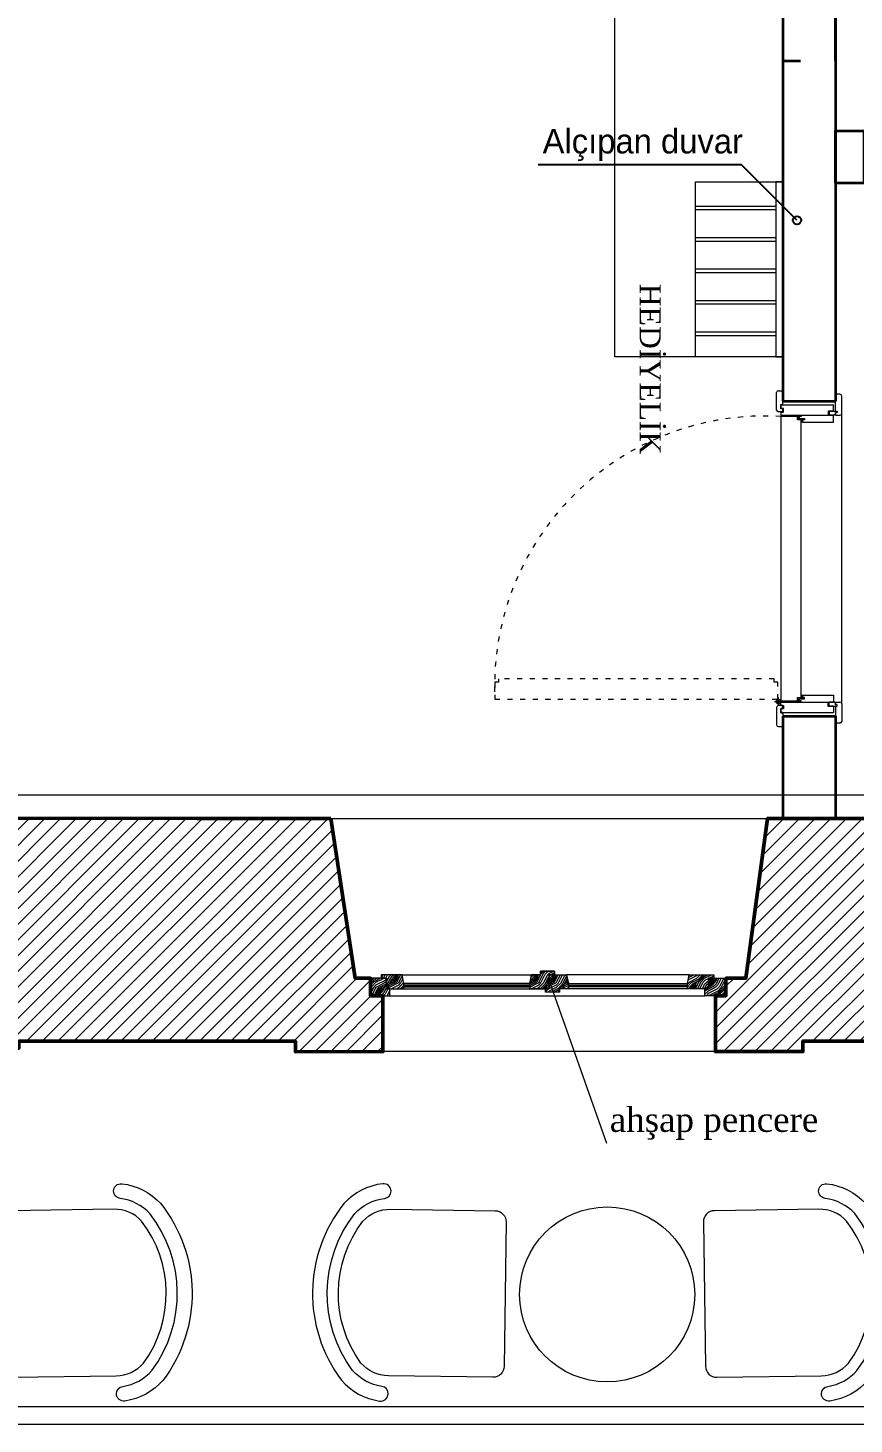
# Model space of a CAD drawing. Header units: millimetres. Extents: x 4980 to 19099, y 3891 to 5773.
# Drawn here: x 12336 to 12572, y 3997.6 to 4396.7 of the extents above; entities that cross this region are included whole.
import ezdxf

# ---------------------------------------------------------------- set-up
doc = ezdxf.new("R2010")
doc.units = ezdxf.units.MM
doc.linetypes.add('ACAD_ISO03W100', pattern=[30, 12, -18])
for name, color, linetype, lineweight in [('a 0', 252, 'Continuous', 0), ('a 1', 200, 'Continuous', 9), ('a 2', 132, 'Continuous', 20), ('a ahşap tarama', 46, 'Continuous', 0), ('a alçıpan duvar', 162, 'Continuous', 35), ('a duvar', 84, 'Continuous', 50), ('a kapı 1', 50, 'Continuous', 5), ('a kapı 2', 51, 'Continuous', 9), ('a kapı eşik', 40, 'Continuous', 20), ('a pencere 0', 252, 'Continuous', 0), ('a pencere cam', 121, 'Continuous', 0), ('a pencere doğrama', 41, 'Continuous', 20), ('kiremit', 234, 'Continuous', 20), ('no3_ahşap gorunus on kalın', 34, 'Continuous', 20), ('no3_duvar tarama', 253, 'Continuous', 9), ('no3_kutu profil gorunus', 8, 'Continuous', 18), ('PLAN YAZI', 4, 'Continuous', 9)]:
    doc.layers.add(name, color=color, linetype=linetype, lineweight=lineweight)
doc.layers.add('a yazı', color=30, linetype='Continuous')
for name, color, linetype, lineweight, true_color in [('no3_mermer gorunus on_Stift_Nr__32', 7, 'Continuous', 20, 0xffc58a), ('no3_tefris ön ince_Stift_Nr__194', 7, 'Continuous', 20, 0x3e007e), ('no3_yazi tefris_Stift_Nr__152', 7, 'Continuous', 20, 0x0051a4), ('t_tefris ince_Stift_Nr__34', 7, 'Continuous', 20, 0x7e3e00)]:
    doc.layers.add(name, color=color, linetype=linetype, lineweight=lineweight, true_color=true_color)
doc.styles.add('ERSTELLTER_STIL_4', font='georgia.ttf')
doc.styles.get("Standard").update_dxf_attribs({"font": 'stylu.ttf', "height": 10})
pattern_1 = [(45, (-467.3525, 13840.0737), (-2.245064, 2.245064), [])]
pattern_2 = [(0, (-4250.249, 9828.685), (5, 5), [0.25, -4.75]), (90, (-4248.249, 9830.435), (-5, 5), [0.5, -4.5]), (45, (-4249.249, 9829.935), (6e-16, 5), [0.3535, -1.0605, 0.3535, -0.707, 2.475, -2.1215678]), (45, (-4250.499, 9828.435), (6e-16, 5), [0.35355, -0.7071, 0.35355, -5.6568678]), (45, (-4248.749, 9828.935), (6e-16, 5), [0.35355, -6.7175178]), (45, (-4248.249, 9828.685), (6e-16, 5), [0.35355, -6.7175178]), (45, (-4248.999, 9829.185), (6e-16, 5), [0.35355, -6.7175178]), (45, (-4249.249, 9829.435), (6e-16, 5), [0.7071, -6.3639678]), (45, (-4247.999, 9833.185), (6e-16, 5), [0.7071, -6.3639678]), (45, (-4249.749, 9829.685), (6e-16, 5), [1.4142, -5.6568678]), (45, (-4249.999, 9829.935), (6e-16, 5), [1.4142, -5.6568678]), (45, (-4246.749, 9831.435), (6e-16, 5), [1.4142, -5.6568678]), (45, (-4250.249, 9830.435), (6e-16, 5), [1.06066, -6.0104078]), (45, (-4251.249, 9831.185), (6e-16, 5), [1.06066, -6.0104078]), (45, (-4250.749, 9830.685), (6e-16, 5), [1.06066, -6.0104078]), (45, (-4247.499, 9832.185), (6e-16, 5), [1.767767, -5.3033008]), (45, (-4247.999, 9832.435), (6e-16, 5), [1.767767, -5.3033008]), (45, (-4247.499, 9831.185), (6e-16, 5), [2.4748737, -4.596194]), (26.565051, (-4249.7488, 9829.185), (5, 2e-09), [0.559017, -10.6213229]), (26.565051, (-4248.7488, 9830.685), (5, 2e-09), [0.559017, -10.6213229]), (26.565051, (-4248.9988, 9830.185), (5, 2e-09), [0.559017, -10.6213229]), (26.565051, (-4249.9988, 9828.685), (5, 2e-09), [1.118034, -10.0623059]), (26.565051, (-4248.9988, 9830.935), (5, 2e-09), [1.677051, -9.5032889]), (26.565051, (-4249.4988, 9831.185), (5, 2e-09), [2.236068, -8.9442719]), (26.565051, (-4249.9988, 9831.435), (5, 2e-09), [2.236068, -8.9442719]), (26.565051, (-4250.7488, 9832.935), (5, 2e-09), [2.236068, -8.9442719]), (26.565051, (-4250.7488, 9832.435), (5, 2e-09), [2.795085, -8.3852549]), (26.565051, (-4250.4988, 9831.935), (5, 2e-09), [2.795085, -8.3852549]), (63.434949, (-4248.7488, 9829.935), (3e-10, 5), [0.559017, -10.6213229]), (63.434949, (-4249.4988, 9829.435), (3e-10, 5), [0.559017, -10.6213229]), (63.434949, (-4250.2488, 9828.685), (3e-10, 5), [1.118034, -10.0623059]), (63.434949, (-4248.7488, 9829.435), (3e-10, 5), [1.118034, -10.0623059]), (63.434949, (-4250.7488, 9828.435), (3e-10, 5), [1.677051, -9.5032889]), (63.434949, (-4251.2488, 9828.435), (3e-10, 5), [2.236068, -8.9442719]), (63.434949, (-4246.7488, 9828.685), (3e-10, 5), [2.236068, -8.9442719]), (63.434949, (-4248.4988, 9829.185), (3e-10, 5), [2.236068, -8.9442719]), (63.434949, (-4247.4988, 9828.685), (3e-10, 5), [2.795085, -8.3852549]), (63.434949, (-4247.9988, 9828.935), (3e-10, 5), [2.795085, -8.3852549])]

# ---------------------------------------------------------------- blocks, each defined once
blk = doc.blocks.new('dggfgfg')
at = {"layer": 'a yazı'}
h = blk.add_hatch(dxfattribs=at)
h.set_pattern_fill('ANGLE', color=256, scale=3)
h.set_pattern_definition([(0, (0, 0), (0, 20.955), [15.24, -5.715]), (90, (0, 0), (-20.955, 1e-15), [15.24, -5.715])])
h.paths.add_polyline_path([(-70267.39, -26553.81, 1), (-70269.77, -26553.81, 1)])
blk.add_lwpolyline([(-70268.58, -26553.81), (-70284.45, -26537.95), (-70342.5, -26537.95)], dxfattribs=at)
blk.add_circle((-70268.58, -26553.81), 1.19, dxfattribs=at)
blk = doc.blocks.new('asdsdzfsd')
at = {"layer": 'a ahşap tarama', "lineweight": 5}
h = blk.add_hatch(dxfattribs=at)
h.set_pattern_fill('WOODFACE', color=256, scale=5, style=0, pattern_type=2)
h.set_pattern_definition(pattern_2)
h.paths.add_polyline_path([(7839.88, 2011.5), (7839.88, 2012.99), (7839.38, 2015.49), (7833.38, 2015.49), (7833.38, 2014.49), (7834.88, 2014.5), (7834.88, 2011.5), (7835.88, 2011.5)])
h = blk.add_hatch(dxfattribs=at)
h.set_pattern_fill('WOODFACE', color=256, scale=5, style=0, pattern_type=2)
h.set_pattern_definition(pattern_2)
h.paths.add_polyline_path([(7875.88, 2011.49), (7875.88, 2012.99), (7876.38, 2015.49), (7878.88, 2015.49), (7878.88, 2016.49), (7882.88, 2016.49), (7882.88, 2015.49), (7881.38, 2015.49), (7881.38, 2011.91), (7881.38, 2011.49), (7876.09, 2011.49)])
h = blk.add_hatch(dxfattribs=at)
h.set_pattern_fill('WOODFACE', color=256, scale=5, style=0, pattern_type=2)
h.set_pattern_definition(pattern_2)
h.paths.add_polyline_path([(7886.38, 2015.49), (7886.88, 2012.99), (7886.88, 2011.49), (7884.38, 2011.49), (7884.38, 2010.49), (7880.38, 2010.49), (7880.38, 2011.49), (7881.38, 2011.49), (7881.38, 2015.08), (7881.38, 2015.49)])
h = blk.add_hatch(dxfattribs=at)
h.set_pattern_fill('WOODFACE', color=256, scale=5, style=0, pattern_type=2)
h.set_pattern_definition([(0, (-4250.249, 8511.3), (5, 5), [0.25, -4.75]), (90, (-4248.249, 8513.05), (-5, 5), [0.5, -4.5]), (45, (-4249.249, 8512.55), (6e-16, 5), [0.3535, -1.0605, 0.3535, -0.707, 2.475, -2.1215678]), (45, (-4250.499, 8511.05), (6e-16, 5), [0.35355, -0.7071, 0.35355, -5.6568678]), (45, (-4248.749, 8511.55), (6e-16, 5), [0.35355, -6.7175178]), (45, (-4248.249, 8511.3), (6e-16, 5), [0.35355, -6.7175178]), (45, (-4248.999, 8511.8), (6e-16, 5), [0.35355, -6.7175178]), (45, (-4249.249, 8512.05), (6e-16, 5), [0.7071, -6.3639678]), (45, (-4247.999, 8515.8), (6e-16, 5), [0.7071, -6.3639678]), (45, (-4249.749, 8512.3), (6e-16, 5), [1.4142, -5.6568678]), (45, (-4249.999, 8512.55), (6e-16, 5), [1.4142, -5.6568678]), (45, (-4246.749, 8514.05), (6e-16, 5), [1.4142, -5.6568678]), (45, (-4250.249, 8513.05), (6e-16, 5), [1.06066, -6.0104078]), (45, (-4251.249, 8513.8), (6e-16, 5), [1.06066, -6.0104078]), (45, (-4250.749, 8513.3), (6e-16, 5), [1.06066, -6.0104078]), (45, (-4247.499, 8514.8), (6e-16, 5), [1.767767, -5.3033008]), (45, (-4247.999, 8515.05), (6e-16, 5), [1.767767, -5.3033008]), (45, (-4247.499, 8513.8), (6e-16, 5), [2.4748737, -4.596194]), (26.565051, (-4249.7488, 8511.8), (5, 2e-09), [0.559017, -10.6213229]), (26.565051, (-4248.7488, 8513.3), (5, 2e-09), [0.559017, -10.6213229]), (26.565051, (-4248.9988, 8512.8), (5, 2e-09), [0.559017, -10.6213229]), (26.565051, (-4249.9988, 8511.3), (5, 2e-09), [1.118034, -10.0623059]), (26.565051, (-4248.9988, 8513.55), (5, 2e-09), [1.677051, -9.5032889]), (26.565051, (-4249.4988, 8513.8), (5, 2e-09), [2.236068, -8.944272]), (26.565051, (-4249.9988, 8514.05), (5, 2e-09), [2.236068, -8.944272]), (26.565051, (-4250.7488, 8515.55), (5, 2e-09), [2.236068, -8.944272]), (26.565051, (-4250.7488, 8515.05), (5, 2e-09), [2.795085, -8.3852549]), (26.565051, (-4250.4988, 8514.55), (5, 2e-09), [2.795085, -8.3852549]), (63.434949, (-4248.7488, 8512.55), (3e-10, 5), [0.559017, -10.6213229]), (63.434949, (-4249.4988, 8512.05), (3e-10, 5), [0.559017, -10.6213229]), (63.434949, (-4250.2488, 8511.3), (3e-10, 5), [1.118034, -10.0623059]), (63.434949, (-4248.7488, 8512.05), (3e-10, 5), [1.118034, -10.0623059]), (63.434949, (-4250.7488, 8511.05), (3e-10, 5), [1.677051, -9.5032889]), (63.434949, (-4251.2488, 8511.05), (3e-10, 5), [2.236068, -8.944272]), (63.434949, (-4246.7488, 8511.3), (3e-10, 5), [2.236068, -8.944272]), (63.434949, (-4248.4988, 8511.8), (3e-10, 5), [2.236068, -8.944272]), (63.434949, (-4247.4988, 8511.3), (3e-10, 5), [2.795085, -8.3852549]), (63.434949, (-4247.9988, 8511.55), (3e-10, 5), [2.795085, -8.3852549])])
edge = h.paths.add_edge_path()
edge.add_line((7920.88, 2011.49), (7925.88, 2011.5))
edge.add_line((7925.88, 2011.5), (7926.88, 2011.5))
edge.add_line((7926.88, 2011.5), (7926.88, 2014.5))
edge.add_line((7926.88, 2014.5), (7928.38, 2014.5))
edge.add_line((7928.38, 2014.5), (7928.38, 2015.49))
edge.add_line((7928.38, 2015.49), (7921.38, 2015.49))
edge.add_line((7921.38, 2015.49), (7920.88, 2012.99))
edge.add_line((7920.88, 2012.99), (7920.88, 2011.5))
h = blk.add_hatch(dxfattribs=at)
h.set_pattern_fill('WOODFACE', color=256, scale=5, angle=180.0001, style=0, pattern_type=2)
h.set_pattern_definition([(180.00012, (16962.5554, -6872.4737), (-4.9999897, -5.0000103), [0.25, -4.75]), (270.00012, (16960.5554, -6874.2237), (5.0000103, -4.9999897), [0.5, -4.5]), (225.000118, (16961.5554, -6873.7237), (1.03e-05, -5), [0.3535, -1.0605, 0.3535, -0.707, 2.475, -2.1215678]), (225.000118, (16962.8054, -6872.2237), (1.03e-05, -5), [0.35355, -0.7071, 0.35355, -5.6568678]), (225.000118, (16961.0554, -6872.7237), (1.03e-05, -5), [0.35355, -6.7175178]), (225.000118, (16960.5554, -6872.4737), (1.03e-05, -5), [0.35355, -6.7175178]), (225.000118, (16961.3054, -6872.9737), (1.03e-05, -5), [0.35355, -6.7175178]), (225.000118, (16961.5554, -6873.2237), (1.03e-05, -5), [0.7071, -6.3639678]), (225.000118, (16960.3054, -6876.9737), (1.03e-05, -5), [0.7071, -6.3639678]), (225.000118, (16962.0554, -6873.4737), (1.03e-05, -5), [1.4142, -5.6568678]), (225.000118, (16962.3054, -6873.7237), (1.03e-05, -5), [1.4142, -5.6568678]), (225.000118, (16959.0554, -6875.2237), (1.03e-05, -5), [1.4142, -5.6568678]), (225.000118, (16962.5554, -6874.2237), (1.03e-05, -5), [1.06066, -6.0104078]), (225.000118, (16963.5554, -6874.9737), (1.03e-05, -5), [1.06066, -6.0104078]), (225.000118, (16963.0554, -6874.4737), (1.03e-05, -5), [1.06066, -6.0104078]), (225.000118, (16959.8054, -6875.9737), (1.03e-05, -5), [1.767767, -5.3033008]), (225.000118, (16960.3054, -6876.2237), (1.03e-05, -5), [1.767767, -5.3033008]), (225.000118, (16959.8054, -6874.9737), (1.03e-05, -5), [2.4748737, -4.596194]), (206.56517, (16962.0554, -6872.9737), (-5, -1.03e-05), [0.559017, -10.6213229]), (206.56517, (16961.0554, -6874.4737), (-5, -1.03e-05), [0.559017, -10.6213229]), (206.56517, (16961.3054, -6873.9737), (-5, -1.03e-05), [0.559017, -10.6213229]), (206.56517, (16962.3054, -6872.4737), (-5, -1.03e-05), [1.118034, -10.0623059]), (206.56517, (16961.3054, -6874.7237), (-5, -1.03e-05), [1.677051, -9.503289]), (206.56517, (16961.8054, -6874.9737), (-5, -1.03e-05), [2.236068, -8.944272]), (206.56517, (16962.3054, -6875.2237), (-5, -1.03e-05), [2.236068, -8.944272]), (206.56517, (16963.0554, -6876.7237), (-5, -1.03e-05), [2.236068, -8.944272]), (206.56517, (16963.0554, -6876.2237), (-5, -1.03e-05), [2.795085, -8.3852549]), (206.56517, (16962.8054, -6875.7237), (-5, -1.03e-05), [2.795085, -8.3852549]), (243.435067, (16961.0554, -6873.7237), (1.03e-05, -5), [0.559017, -10.6213229]), (243.435067, (16961.8054, -6873.2237), (1.03e-05, -5), [0.559017, -10.6213229]), (243.435067, (16962.5554, -6872.4737), (1.03e-05, -5), [1.118034, -10.0623059]), (243.435067, (16961.0554, -6873.2237), (1.03e-05, -5), [1.118034, -10.0623059]), (243.435067, (16963.0554, -6872.2237), (1.03e-05, -5), [1.677051, -9.503289]), (243.435067, (16963.5554, -6872.2237), (1.03e-05, -5), [2.236068, -8.944272]), (243.435067, (16959.0554, -6872.4737), (1.03e-05, -5), [2.236068, -8.944272]), (243.435067, (16960.8054, -6872.9737), (1.03e-05, -5), [2.236068, -8.944272]), (243.435067, (16959.8054, -6872.4737), (1.03e-05, -5), [2.795085, -8.3852549]), (243.435067, (16960.3054, -6872.7237), (1.03e-05, -5), [2.795085, -8.3852549])])
h.paths.add_polyline_path([(7832.88, 2009.5), (7835.88, 2009.5), (7835.88, 2011.5), (7834.88, 2011.5), (7834.88, 2014.5), (7830.39, 2014.49), (7830.39, 2009.5)])
h = blk.add_hatch(dxfattribs=at)
h.set_pattern_fill('WOODFACE', color=256, scale=5, angle=180.0001, style=0, pattern_type=2)
h.set_pattern_definition([(180.00012, (16962.5554, -8189.859), (-4.9999897, -5.0000103), [0.25, -4.75]), (270.00012, (16960.5554, -8191.609), (5.0000103, -4.9999897), [0.5, -4.5]), (225.000118, (16961.5554, -8191.109), (1.03e-05, -5), [0.3535, -1.0605, 0.3535, -0.707, 2.475, -2.1215678]), (225.000118, (16962.8054, -8189.6088), (1.03e-05, -5), [0.35355, -0.7071, 0.35355, -5.6568678]), (225.000118, (16961.0554, -8190.109), (1.03e-05, -5), [0.35355, -6.7175178]), (225.000118, (16960.5554, -8189.859), (1.03e-05, -5), [0.35355, -6.7175178]), (225.000118, (16961.3054, -8190.359), (1.03e-05, -5), [0.35355, -6.7175178]), (225.000118, (16961.5554, -8190.609), (1.03e-05, -5), [0.7071, -6.3639678]), (225.000118, (16960.3054, -8194.359), (1.03e-05, -5), [0.7071, -6.3639678]), (225.000118, (16962.0554, -8190.8588), (1.03e-05, -5), [1.4142, -5.6568678]), (225.000118, (16962.3054, -8191.1088), (1.03e-05, -5), [1.4142, -5.6568678]), (225.000118, (16959.0554, -8192.609), (1.03e-05, -5), [1.4142, -5.6568678]), (225.000118, (16962.5554, -8191.6088), (1.03e-05, -5), [1.06066, -6.0104078]), (225.000118, (16963.5554, -8192.3588), (1.03e-05, -5), [1.06066, -6.0104078]), (225.000118, (16963.0554, -8191.8588), (1.03e-05, -5), [1.06066, -6.0104078]), (225.000118, (16959.8054, -8193.359), (1.03e-05, -5), [1.767767, -5.3033008]), (225.000118, (16960.3054, -8193.609), (1.03e-05, -5), [1.767767, -5.3033008]), (225.000118, (16959.8054, -8192.359), (1.03e-05, -5), [2.4748737, -4.596194]), (206.56517, (16962.0554, -8190.3588), (-5, -1.032e-05), [0.559017, -10.6213229]), (206.56517, (16961.0554, -8191.8588), (-5, -1.032e-05), [0.559017, -10.6213229]), (206.56517, (16961.3054, -8191.3588), (-5, -1.032e-05), [0.559017, -10.6213229]), (206.56517, (16962.3054, -8189.8588), (-5, -1.032e-05), [1.118034, -10.0623059]), (206.56517, (16961.3054, -8192.1088), (-5, -1.032e-05), [1.677051, -9.5032889]), (206.56517, (16961.8054, -8192.3588), (-5, -1.032e-05), [2.236068, -8.944272]), (206.56517, (16962.3054, -8192.6088), (-5, -1.032e-05), [2.236068, -8.944272]), (206.56517, (16963.0554, -8194.1088), (-5, -1.032e-05), [2.236068, -8.944272]), (206.56517, (16963.0554, -8193.6088), (-5, -1.032e-05), [2.795085, -8.3852549]), (206.56517, (16962.8054, -8193.1088), (-5, -1.032e-05), [2.795085, -8.3852549]), (243.435067, (16961.0554, -8191.1088), (1.03e-05, -5), [0.559017, -10.6213229]), (243.435067, (16961.8054, -8190.6088), (1.03e-05, -5), [0.559017, -10.6213229]), (243.435067, (16962.5554, -8189.8588), (1.03e-05, -5), [1.118034, -10.0623059]), (243.435067, (16961.0554, -8190.6088), (1.03e-05, -5), [1.118034, -10.0623059]), (243.435067, (16963.0554, -8189.6088), (1.03e-05, -5), [1.677051, -9.5032889]), (243.435067, (16963.5554, -8189.6088), (1.03e-05, -5), [2.236068, -8.944272]), (243.435067, (16959.0554, -8189.8588), (1.03e-05, -5), [2.236068, -8.944272]), (243.435067, (16960.8054, -8190.3588), (1.03e-05, -5), [2.236068, -8.944272]), (243.435067, (16959.8054, -8189.8588), (1.03e-05, -5), [2.795085, -8.3852549]), (243.435067, (16960.3054, -8190.1088), (1.03e-05, -5), [2.795085, -8.3852549])])
h.paths.add_polyline_path([(7927.88, 2009.49), (7931.89, 2009.49), (7931.89, 2014.49), (7928.38, 2014.5), (7926.88, 2014.5), (7926.88, 2011.5), (7925.88, 2011.5), (7925.88, 2009.5)])
at = {"layer": 'a kapı 1'}
h = blk.add_hatch(color=256, dxfattribs=at)
h.paths.add_polyline_path([(7952.95, 2175.39), (7952.94, 2175.29), (7952.77, 2175.29), (7952.77, 2175.16), (7952.94, 2175.17), (7952.95, 2175.06), (7953.02, 2175.17), (7953.16, 2175.17), (7953.17, 2175.06), (7953.27, 2175.23), (7953.17, 2175.39), (7953.16, 2175.28), (7953.02, 2175.29)])
h.paths.add_polyline_path([(7952.77, 2175.4, 0.2663), (7952.37, 2175.1), (7952.37, 2174.7, 0.268071), (7952.77, 2174.4)])
h.paths.add_polyline_path([(7952.67, 2175.27), (7952.67, 2174.53, -0.088912), (7952.55, 2174.61, -0.285346), (7952.55, 2175.19, -0.088079)], flags=16)
for points in [[(7952.77, 2174.4), (7952.77, 2175.4, 0.2663), (7952.37, 2175.1), (7952.37, 2174.7, 0.268071)], [(7953.02, 2175.29), (7952.95, 2175.39), (7952.94, 2175.29), (7952.77, 2175.29), (7952.77, 2175.16), (7952.94, 2175.17), (7952.95, 2175.06), (7953.02, 2175.17), (7953.16, 2175.17), (7953.17, 2175.06), (7953.27, 2175.23), (7953.17, 2175.39), (7953.16, 2175.28)], [(7953.76, 2173.4), (7953.76, 2174.4, 0.2663), (7953.36, 2174.1), (7953.36, 2173.7, 0.268071)], [(7954.02, 2174.29), (7953.95, 2174.39), (7953.94, 2174.29), (7953.76, 2174.29), (7953.76, 2174.16), (7953.94, 2174.17), (7953.95, 2174.06), (7954.02, 2174.17), (7954.15, 2174.17), (7954.17, 2174.06), (7954.26, 2174.23), (7954.17, 2174.39), (7954.15, 2174.28)], [(7953.76, 2095.4), (7953.76, 2094.4, -0.2663), (7953.36, 2094.7), (7953.36, 2095.09, -0.268071)], [(7952.77, 2094.4), (7952.77, 2093.4, -0.2663), (7952.37, 2093.7), (7952.37, 2094.09, -0.268071)], [(7953.02, 2093.51), (7952.95, 2093.4), (7952.94, 2093.51), (7952.77, 2093.5), (7952.77, 2093.63), (7952.94, 2093.63), (7952.95, 2093.73), (7953.02, 2093.63), (7953.16, 2093.62), (7953.17, 2093.73), (7953.27, 2093.57), (7953.17, 2093.4), (7953.16, 2093.51)], [(7954.02, 2094.51), (7953.95, 2094.4), (7953.94, 2094.51), (7953.76, 2094.5), (7953.76, 2094.63), (7953.94, 2094.63), (7953.95, 2094.73), (7954.02, 2094.63), (7954.15, 2094.62), (7954.17, 2094.73), (7954.26, 2094.57), (7954.17, 2094.4), (7954.15, 2094.51)]]:
    blk.add_hatch(color=256, dxfattribs=at).paths.add_polyline_path(points)
h = blk.add_hatch(color=256, dxfattribs=at)
h.paths.add_polyline_path([(7953.95, 2174.39), (7953.94, 2174.29), (7953.76, 2174.29), (7953.76, 2174.16), (7953.94, 2174.17), (7953.95, 2174.06), (7954.02, 2174.17), (7954.15, 2174.17), (7954.17, 2174.06), (7954.26, 2174.23), (7954.17, 2174.39), (7954.15, 2174.28), (7954.02, 2174.29)])
h.paths.add_polyline_path([(7953.76, 2174.4, 0.2663), (7953.36, 2174.1), (7953.36, 2173.7, 0.268071), (7953.76, 2173.4)])
h.paths.add_polyline_path([(7953.66, 2174.27), (7953.66, 2173.53, -0.088912), (7953.55, 2173.61, -0.285346), (7953.55, 2174.19, -0.088079)], flags=16)
h = blk.add_hatch(color=256, dxfattribs=at)
h.paths.add_polyline_path([(7953.95, 2094.4), (7953.94, 2094.51), (7953.76, 2094.5), (7953.76, 2094.63), (7953.94, 2094.63), (7953.95, 2094.73), (7954.02, 2094.63), (7954.15, 2094.62), (7954.17, 2094.73), (7954.26, 2094.57), (7954.17, 2094.4), (7954.15, 2094.51), (7954.02, 2094.51)])
h.paths.add_polyline_path([(7953.76, 2094.4, -0.2663), (7953.36, 2094.7), (7953.36, 2095.09, -0.268071), (7953.76, 2095.4)])
h.paths.add_polyline_path([(7953.66, 2094.53), (7953.66, 2095.27, 0.088912), (7953.55, 2095.19, 0.285346), (7953.55, 2094.61, 0.088079)], flags=16)
h = blk.add_hatch(color=256, dxfattribs=at)
h.paths.add_polyline_path([(7952.95, 2093.4), (7952.94, 2093.51), (7952.77, 2093.5), (7952.77, 2093.63), (7952.94, 2093.63), (7952.95, 2093.73), (7953.02, 2093.63), (7953.16, 2093.62), (7953.17, 2093.73), (7953.27, 2093.57), (7953.17, 2093.4), (7953.16, 2093.51), (7953.02, 2093.51)])
h.paths.add_polyline_path([(7952.77, 2093.4, -0.2663), (7952.37, 2093.7), (7952.37, 2094.09, -0.268071), (7952.77, 2094.4)])
h.paths.add_polyline_path([(7952.67, 2093.53), (7952.67, 2094.27, 0.088912), (7952.55, 2094.19, 0.285346), (7952.55, 2093.61, 0.088079)], flags=16)
at = {"layer": 'a pencere cam', "lineweight": 5}
for points in [[(7839.88, 2012.49), (7875.88, 2012.49), (7875.88, 2011.99), (7839.88, 2011.99)], [(7886.88, 2012.49), (7920.88, 2012.49), (7920.88, 2011.99), (7886.88, 2011.99)]]:
    blk.add_hatch(color=256, dxfattribs=at).paths.add_polyline_path(points)
at = {"layer": 'no3_duvar tarama'}
h = blk.add_hatch(dxfattribs=at)
h.set_pattern_fill('ANSI31', color=256, style=0)
h.set_pattern_definition(pattern_1)
h.paths.add_polyline_path([(7818.98, 2060.18), (7825.97, 2014.49), (7830.39, 2014.49), (7830.39, 2009.5), (7833.88, 2009.5), (7833.88, 1993.5), (7808.88, 1993.49), (7808.88, 1996.49), (7729.88, 1996.49), (7729.88, 1994.49), (7704.88, 1994.48), (7704.88, 2011.47), (7709.89, 2011.47), (7709.9, 2016.47), (7717.79, 2015.99), (7726.51, 2060.2), (7780.75, 2060.19), (7808.9, 2060.18)])
h = blk.add_hatch(dxfattribs=at)
h.set_pattern_fill('ANSI31', color=256, style=0)
h.set_pattern_definition(pattern_1)
h.paths.add_polyline_path([(8124.91, 2060.1), (8132.67, 2018.53), (8134.39, 2018.54), (8134.39, 2013.52), (8137.88, 2013.52), (8137.88, 1997.52), (8114.88, 1997.52), (8114.88, 1993.52), (8086.88, 1993.52), (8086.88, 1996.52), (7953.88, 1996.51), (7953.88, 1993.51), (7928.88, 1993.51), (7928.88, 2009.49), (7931.89, 2009.49), (7931.89, 2014.49), (7937.56, 2014.5), (7943.78, 2060.15), (7948.87, 2060.15), (7999.5, 2060.13)])
at = {"layer": 'PLAN YAZI'}
h = blk.add_hatch(color=256, dxfattribs=at)
h.dxf.hatch_style = 1
edge = h.paths.add_edge_path()
edge.add_ellipse((7881.38, 2013.7), major_axis=(-0.021, 0.888), ratio=0.6911, start_angle=0, end_angle=360)
blk.add_line((7330.96, 2066.91), (7974.96, 2066.91))
at = {"layer": 'a 0'}
for p, q in [((7945.73, 2093.57), (7947.5, 2093.57)), ((7946.85, 2092.45), (7946.85, 2094.7)), ((7947.4, 2093.62), (7950.95, 2093.62)), ((7947.4, 2093.57), (7950.95, 2093.57)), ((7947.45, 2093.57), (7950.95, 2093.57)), ((7947.5, 2093.52), (7950.95, 2093.52)), ((7950.95, 2093.62), (7950.95, 2093.57)), ((7950.95, 2093.57), (7950.95, 2093.52))]:
    blk.add_line(p, q, dxfattribs=at)
for radius, start, end in [(0.65, 4.4117, 355.5883), (0.6, 4.7802, 0), (0.55, 5.2159, 0)]:
    blk.add_arc((7946.85, 2093.57), radius, start, end, dxfattribs=at)
at = {"layer": 'a 1'}
for p, q in [((6206.79, 1892.05), (9036.37, 1892.05)), ((6203.37, 1887.06), (9040.88, 1887.06))]:
    blk.add_line(p, q, dxfattribs=at)
at = {"layer": 'a 2', "linetype": 'ACAD_ISO03W100', "ltscale": 0.4}
blk.add_line((7963.15, 2391.47), (7963.15, 2256.73), dxfattribs=at)
at = {"layer": 'a 2'}
for points in [[(7818.98, 2060.18), (7943.78, 2060.15)], [(7928.88, 1993.5), (7833.88, 1993.5)]]:
    blk.add_lwpolyline(points, dxfattribs=at)
at = {"layer": 'a alçıpan duvar'}
for p, q in [((7963.15, 2276.75), (7963.15, 2463.84)), ((7948.15, 2276.75), (7953.15, 2276.75)), ((7963.15, 2276.75), (7963.15, 2276.75)), ((7948.15, 2179.4), (7963.15, 2179.4)), ((7948.15, 2089.4), (7963.15, 2089.4))]:
    blk.add_line(p, q, dxfattribs=at)
for points in [[(7963.15, 2463.84), (7963.15, 2179.4)], [(7948.15, 2433.73), (7948.15, 2250.64)], [(7948.15, 2261.56), (7948.15, 2179.4)], [(7948.15, 2179.4), (7963.15, 2179.4)], [(7948.15, 2089.4), (7963.15, 2089.4)], [(7948.15, 2089.4), (7948.15, 2060.15)], [(7963.15, 2089.4), (7963.15, 2060.14)]]:
    blk.add_lwpolyline(points, dxfattribs=at)
blk.add_lwpolyline([(7963.15, 2246.73), (7963.15, 2256.73), (7971.26, 2256.73), (7971.26, 2246.73), (7971.26, 2241.73), (7963.15, 2241.73)], close=True, dxfattribs=at)
at = {"layer": 'a duvar'}
for points in [[(7818.98, 2060.18), (7825.97, 2014.49), (7830.39, 2014.49), (7830.39, 2009.5), (7833.88, 2009.5), (7833.88, 1993.5), (7808.88, 1993.49), (7808.88, 1996.49), (7729.88, 1996.49), (7729.88, 1994.49), (7704.88, 1994.48), (7704.88, 2011.47), (7709.89, 2011.47), (7709.9, 2016.47), (7717.79, 2015.99), (7726.51, 2060.2), (7780.75, 2060.19), (7808.9, 2060.18), (7818.98, 2060.18)], [(8124.91, 2060.1), (8132.67, 2018.53), (8134.39, 2018.54), (8134.39, 2013.52), (8137.88, 2013.52), (8137.88, 1997.52), (8114.88, 1997.52), (8114.88, 1993.52), (8086.88, 1993.52), (8086.88, 1996.52), (7953.88, 1996.51), (7953.88, 1993.51), (7928.88, 1993.51), (7928.88, 2009.49), (7931.89, 2009.49), (7931.89, 2014.49), (7937.56, 2014.5), (7943.78, 2060.15), (7948.87, 2060.15), (7999.5, 2060.13), (8124.91, 2060.1)]]:
    blk.add_lwpolyline(points, dxfattribs=at)
at = {"layer": 'a kapı 1'}
for p, q in [((7946.35, 2176.9), (7946.35, 2181.9)), ((7946.85, 2182.4), (7948.15, 2182.4)), ((7948.15, 2178.43), (7948.15, 2182.4)), ((7964.45, 2181.4), (7963.15, 2181.4)), ((7963.15, 2176.58), (7963.15, 2181.4)), ((7964.95, 2175.9), (7964.95, 2180.9)), ((7948.15, 2176.4), (7946.85, 2176.4)), ((7947.53, 2178.43), (7947.53, 2177.28)), ((7947.53, 2177.26), (7947.53, 2178.43)), ((7947.53, 2178.43), (7948.15, 2178.43)), ((7947.53, 2178.4), (7947.53, 2177.26)), ((7948.15, 2177.26), (7947.53, 2177.26)), ((7947.55, 2178.4), (7947.55, 2177.33)), ((7948.05, 2178.4), (7947.55, 2178.4)), ((7947.55, 2178.4), (7962.57, 2178.4)), ((7948.35, 2177.33), (7947.55, 2177.33)), ((7947.55, 2176.33), (7947.55, 2175.4)), ((7947.55, 2176.33), (7948.35, 2176.33)), ((7947.55, 2175.4), (7962.57, 2175.4)), ((7948.15, 2176.4), (7948.15, 2177.26)), ((7948.15, 2177.26), (7948.15, 2176.4)), ((7948.35, 2176.33), (7948.35, 2177.33)), ((7952.37, 2175.1), (7952.37, 2174.7)), ((7952.47, 2174.9), (7952.47, 2174.9)), ((7952.67, 2174.53), (7952.67, 2175.27)), ((7952.94, 2175.29), (7952.76, 2175.29)), ((7952.94, 2175.17), (7952.76, 2175.16)), ((7952.77, 2174.4), (7952.77, 2175.4)), ((7952.77, 2175.05), (7952.77, 2175.4)), ((7952.77, 2175.4), (7953.37, 2175.4)), ((7952.77, 2175.05), (7952.77, 2174.4)), ((7952.77, 2175.05), (7952.77, 2174.45)), ((7952.77, 2175.05), (7952.77, 2174.4)), ((7952.77, 2175.05), (7952.77, 2174.4)), ((7953.37, 2175.05), (7952.82, 2175.05)), ((7952.82, 2175.05), (7952.82, 2174.45)), ((7952.95, 2175.39), (7952.94, 2175.29)), ((7952.95, 2175.06), (7952.94, 2175.17)), ((7953.02, 2175.29), (7952.95, 2175.39)), ((7953.02, 2175.17), (7952.95, 2175.06)), ((7953.16, 2175.28), (7953.02, 2175.29)), ((7953.16, 2175.17), (7953.02, 2175.17)), ((7953.17, 2175.39), (7953.16, 2175.28)), ((7953.17, 2175.06), (7953.16, 2175.17)), ((7953.27, 2175.23), (7953.17, 2175.39)), ((7953.27, 2175.23), (7953.17, 2175.06)), ((7953.37, 2175.4), (7953.37, 2175.05)), ((7962.57, 2176.6), (7961.07, 2176.6)), ((7961.07, 2176.6), (7961.07, 2175.4)), ((7961.35, 2176.58), (7963.65, 2176.58)), ((7961.35, 2176.58), (7961.35, 2175.4)), ((7962.57, 2176.58), (7961.35, 2176.58)), ((7961.35, 2175.4), (7962.52, 2175.4)), ((7962.95, 2175.4), (7961.35, 2175.4)), ((7962.57, 2176.6), (7962.57, 2178.4)), ((7962.57, 2173.4), (7962.57, 2175.4)), ((7962.95, 2175.6), (7962.95, 2175.4)), ((7963.15, 2175.6), (7962.95, 2175.6)), ((7963.15, 2175.4), (7963.15, 2176.18)), ((7963.15, 2176.18), (7963.15, 2175.4)), ((7963.15, 2176.18), (7963.15, 2175.4)), ((7963.65, 2176.18), (7963.15, 2176.18)), ((7963.15, 2175.4), (7963.15, 2175.6)), ((7963.15, 2175.4), (7963.15, 2175.55)), ((7963.15, 2175.4), (7964.45, 2175.4)), ((7963.15, 2175.4), (7964.39, 2175.4)), ((7963.65, 2176.58), (7963.65, 2176.18)), ((7952.82, 2174.45), (7954.36, 2174.45)), ((7953.66, 2173.53), (7953.66, 2174.27)), ((7953.76, 2174.05), (7953.76, 2174.4)), ((7953.76, 2173.4), (7953.76, 2174.4)), ((7953.94, 2174.29), (7953.76, 2174.29)), ((7953.94, 2174.17), (7953.76, 2174.16)), ((7953.76, 2174.05), (7953.76, 2173.4)), ((7954.36, 2174.05), (7953.76, 2174.05)), ((7953.76, 2174.05), (7953.76, 2173.4)), ((7953.76, 2174.05), (7953.76, 2173.45)), ((7953.76, 2174.05), (7953.76, 2173.4)), ((7953.76, 2173.4), (7962.57, 2173.4)), ((7953.76, 2173.4), (7962.57, 2173.4)), ((7953.95, 2174.39), (7953.94, 2174.29)), ((7953.95, 2174.06), (7953.94, 2174.17)), ((7954.02, 2174.29), (7953.95, 2174.39)), ((7954.02, 2174.17), (7953.95, 2174.06)), ((7954.15, 2174.28), (7954.02, 2174.29)), ((7954.15, 2174.17), (7954.02, 2174.17)), ((7954.17, 2174.39), (7954.15, 2174.28)), ((7954.17, 2174.06), (7954.15, 2174.17)), ((7954.26, 2174.23), (7954.17, 2174.39)), ((7954.26, 2174.23), (7954.17, 2174.06)), ((7954.36, 2174.45), (7954.36, 2174.05)), ((7953.36, 2094.7), (7953.36, 2095.09)), ((7953.66, 2095.27), (7953.66, 2094.53)), ((7953.76, 2094.74), (7953.76, 2095.4)), ((7953.76, 2095.4), (7962.57, 2095.4)), ((7953.76, 2095.4), (7962.57, 2095.4)), ((7953.76, 2094.75), (7953.76, 2095.4)), ((7953.76, 2094.75), (7953.76, 2095.4)), ((7953.76, 2095.4), (7953.76, 2094.4)), ((7953.76, 2094.75), (7953.76, 2095.35)), ((7962.57, 2095.4), (7962.57, 2093.4)), ((7946.35, 2091.9), (7946.35, 2086.9)), ((7948.15, 2092.4), (7946.85, 2092.4)), ((7947.53, 2090.4), (7947.53, 2091.54)), ((7947.53, 2091.54), (7947.53, 2090.37)), ((7948.15, 2091.54), (7947.53, 2091.54)), ((7947.53, 2090.37), (7947.53, 2091.52)), ((7947.55, 2093.4), (7962.57, 2093.4)), ((7947.55, 2092.47), (7947.55, 2093.4)), ((7947.55, 2092.47), (7948.35, 2092.47)), ((7947.55, 2090.4), (7947.55, 2091.47)), ((7948.35, 2091.47), (7947.55, 2091.47)), ((7948.15, 2091.54), (7948.15, 2092.4)), ((7948.15, 2092.4), (7948.15, 2091.54)), ((7948.35, 2092.47), (7948.35, 2091.47)), ((7952.67, 2094.27), (7952.67, 2093.53)), ((7952.94, 2093.63), (7952.76, 2093.63)), ((7952.94, 2093.51), (7952.76, 2093.5)), ((7952.77, 2094.4), (7952.77, 2093.4)), ((7952.77, 2093.75), (7952.77, 2094.4)), ((7952.77, 2093.75), (7952.77, 2094.4)), ((7952.77, 2093.74), (7952.77, 2094.4)), ((7952.77, 2093.75), (7952.77, 2094.35)), ((7952.77, 2093.75), (7952.77, 2093.4)), ((7952.77, 2093.4), (7953.37, 2093.4)), ((7952.82, 2094.35), (7954.36, 2094.35)), ((7952.82, 2093.74), (7952.82, 2094.35)), ((7953.37, 2093.74), (7952.82, 2093.74)), ((7952.95, 2093.73), (7952.94, 2093.63)), ((7952.95, 2093.4), (7952.94, 2093.51)), ((7953.02, 2093.63), (7952.95, 2093.73)), ((7953.02, 2093.51), (7952.95, 2093.4)), ((7953.16, 2093.62), (7953.02, 2093.63)), ((7953.16, 2093.51), (7953.02, 2093.51)), ((7953.17, 2093.73), (7953.16, 2093.62)), ((7953.17, 2093.4), (7953.16, 2093.51)), ((7953.27, 2093.57), (7953.17, 2093.73)), ((7953.27, 2093.57), (7953.17, 2093.4)), ((7953.37, 2093.4), (7953.37, 2093.74)), ((7953.46, 2094.9), (7953.46, 2094.9)), ((7953.76, 2094.75), (7953.76, 2094.4)), ((7954.36, 2094.74), (7953.76, 2094.74)), ((7953.94, 2094.63), (7953.76, 2094.63)), ((7953.94, 2094.51), (7953.76, 2094.5)), ((7953.95, 2094.73), (7953.94, 2094.63)), ((7953.95, 2094.4), (7953.94, 2094.51)), ((7954.02, 2094.63), (7953.95, 2094.73)), ((7954.02, 2094.51), (7953.95, 2094.4)), ((7954.15, 2094.62), (7954.02, 2094.63)), ((7954.15, 2094.51), (7954.02, 2094.51)), ((7954.17, 2094.73), (7954.15, 2094.62)), ((7954.17, 2094.4), (7954.15, 2094.51)), ((7954.26, 2094.57), (7954.17, 2094.73)), ((7954.26, 2094.57), (7954.17, 2094.4)), ((7954.36, 2094.35), (7954.36, 2094.74)), ((7961.07, 2092.2), (7961.07, 2093.4)), ((7962.57, 2092.2), (7961.07, 2092.2)), ((7961.35, 2093.4), (7962.52, 2093.4)), ((7962.95, 2093.4), (7961.35, 2093.4)), ((7961.35, 2092.22), (7961.35, 2093.4)), ((7961.35, 2092.22), (7963.65, 2092.22)), ((7962.57, 2092.22), (7961.35, 2092.22)), ((7962.57, 2092.2), (7962.57, 2090.4)), ((7962.95, 2093.2), (7962.95, 2093.4)), ((7963.15, 2093.2), (7962.95, 2093.2)), ((7963.15, 2093.4), (7964.45, 2093.4)), ((7963.15, 2093.4), (7963.15, 2092.62)), ((7963.15, 2092.62), (7963.15, 2093.4)), ((7963.15, 2092.62), (7963.15, 2093.4)), ((7963.15, 2093.4), (7964.39, 2093.4)), ((7963.15, 2093.4), (7963.15, 2093.2)), ((7963.15, 2093.4), (7963.15, 2093.25)), ((7963.65, 2092.62), (7963.15, 2092.62)), ((7963.15, 2092.22), (7963.15, 2087.4)), ((7963.65, 2092.22), (7963.65, 2092.62)), ((7964.95, 2092.9), (7964.95, 2087.9)), ((7947.53, 2090.37), (7948.15, 2090.37)), ((7947.55, 2090.4), (7962.57, 2090.4)), ((7948.05, 2090.4), (7947.55, 2090.4)), ((7948.15, 2090.37), (7948.15, 2086.4)), ((7964.45, 2087.4), (7963.15, 2087.4)), ((7946.85, 2086.4), (7948.15, 2086.4))]:
    blk.add_line(p, q, dxfattribs=at)
for centre, radius, start, end in [((7946.85, 2181.9), 0.5, 90, 180), ((7964.45, 2180.9), 0.5, 0, 90), ((7946.85, 2176.9), 0.5, 180, 270), ((7952.83, 2174.9), 0.503, 97.0543, 157.0802), ((7953.02, 2174.9), 0.552, 148.0538, 211.7574), ((7952.83, 2174.9), 0.403, 113.6786, 133.8128), ((7952.83, 2174.9), 0.403, 97.0543, 98.8184), ((7964.45, 2175.9), 0.5, 270, 0), ((7952.83, 2174.9), 0.503, 202.9198, 262.9457), ((7952.83, 2174.9), 0.403, 225.9978, 246.3214), ((7953.83, 2173.9), 0.503, 97.0543, 157.0802), ((7953.83, 2173.9), 0.503, 202.9198, 262.9457), ((7954.01, 2173.9), 0.552, 148.0538, 211.7574), ((7953.83, 2173.9), 0.403, 113.6786, 133.8128), ((7953.83, 2173.9), 0.403, 225.9978, 246.3214), ((7953.83, 2173.9), 0.403, 97.0543, 98.8184), ((7953.83, 2094.9), 0.503, 97.0543, 157.0802), ((7954.01, 2094.9), 0.552, 148.2426, 211.9462), ((7953.83, 2094.9), 0.403, 113.6786, 134.0022), ((7946.85, 2091.9), 0.5, 90, 180), ((7952.83, 2093.9), 0.503, 202.9198, 262.9457), ((7952.83, 2093.9), 0.403, 261.1816, 262.9457), ((7953.83, 2094.9), 0.503, 202.9198, 262.9457), ((7953.83, 2094.9), 0.403, 226.1872, 246.3214), ((7953.83, 2094.9), 0.403, 261.1816, 262.9457), ((7964.45, 2092.9), 0.5, 0, 90), ((7964.45, 2087.9), 0.5, 270, 0), ((7946.85, 2086.9), 0.5, 180, 270)]:
    blk.add_arc(centre, radius, start, end, dxfattribs=at)
at = {"layer": 'a kapı 2', "ltscale": 0.12}
blk.add_lwpolyline([(7952.35, 2174.05), (7952.35, 2175.05), (7947.55, 2175.05), (7947.55, 2093.75), (7952.35, 2093.75), (7952.35, 2094.75), (7953.35, 2094.75), (7953.35, 2174.05)], close=True, dxfattribs=at)
at = {"layer": 'a kapı 2', "linetype": 'ACAD_ISO03W100', "ltscale": 0.12}
blk.add_lwpolyline([(7866.88, 2099.07), (7865.88, 2099.07), (7865.88, 2094.27), (7946.68, 2094.27), (7946.68, 2099.07), (7945.68, 2099.07), (7945.68, 2100.07), (7866.88, 2100.07)], close=True, dxfattribs=at)
blk.add_arc((7942.98, 2097.99), 77.19, 86.6047, 182.765, dxfattribs=at)
at = {"layer": 'a kapı eşik'}
blk.add_lwpolyline([(7964.95, 2092.9), (7964.95, 2175.9)], dxfattribs=at)
at = {"layer": 'a pencere 0'}
for points in [[(7839.38, 2015.49), (7876.38, 2015.49)], [(7921.38, 2015.49), (7886.38, 2015.49)], [(7875.88, 2012.99), (7839.88, 2012.99)], [(7839.88, 2011.49), (7875.88, 2011.49)], [(7886.88, 2012.99), (7920.88, 2012.99)], [(7920.88, 2011.5), (7886.88, 2011.49)], [(7835.88, 2009.5), (7925.88, 2009.5)]]:
    blk.add_lwpolyline(points, dxfattribs=at)
at = {"layer": 'a pencere cam', "lineweight": 5}
for p, q in [((7834.88, 2014.5), (7834.88, 2011.49)), ((7839.88, 2011.99), (7875.88, 2011.99)), ((7920.88, 2011.99), (7886.88, 2011.99))]:
    blk.add_line(p, q, dxfattribs=at)
for points in [[(7839.88, 2012.49), (7875.88, 2012.49), (7875.88, 2011.99), (7839.88, 2011.99)], [(7886.88, 2012.49), (7920.88, 2012.49), (7920.88, 2011.99), (7886.88, 2011.99)]]:
    blk.add_lwpolyline(points, close=True, dxfattribs=at)
for points in [[(7875.88, 2012.49), (7839.88, 2012.49)], [(7886.88, 2012.49), (7920.88, 2012.49)]]:
    blk.add_lwpolyline(points, dxfattribs=at)
at = {"layer": 'a pencere doğrama'}
for p, q in [((7839.88, 2012.99), (7839.38, 2015.49)), ((7875.88, 2012.99), (7876.38, 2015.49)), ((7878.88, 2015.49), (7876.38, 2015.49)), ((7878.88, 2016.49), (7878.88, 2015.49)), ((7882.88, 2016.49), (7878.88, 2016.49)), ((7881.38, 2011.49), (7881.38, 2015.49)), ((7881.38, 2015.49), (7882.88, 2015.49)), ((7881.38, 2011.49), (7881.38, 2015.49)), ((7882.88, 2015.49), (7882.88, 2016.49)), ((7882.88, 2015.49), (7886.38, 2015.49)), ((7886.88, 2012.99), (7886.38, 2015.49)), ((7920.88, 2012.99), (7921.38, 2015.49)), ((7834.88, 2014.5), (7825.97, 2014.49)), ((7839.88, 2012.49), (7839.88, 2012.99)), ((7875.88, 2012.49), (7875.88, 2012.99)), ((7875.88, 2011.99), (7875.88, 2011.49)), ((7875.88, 2011.49), (7881.38, 2011.49)), ((7880.38, 2010.49), (7880.38, 2011.49)), ((7884.38, 2011.49), (7884.38, 2010.49)), ((7886.88, 2011.49), (7884.38, 2011.49)), ((7886.88, 2012.49), (7886.88, 2012.99)), ((7886.88, 2011.99), (7886.88, 2011.49)), ((7920.88, 2012.49), (7920.88, 2012.99)), ((7920.88, 2011.49), (7920.88, 2012.49)), ((7925.88, 2011.5), (7926.88, 2011.5)), ((7926.88, 2011.5), (7926.88, 2014.5)), ((7931.89, 2014.49), (7937.56, 2014.5)), ((7884.38, 2010.49), (7880.38, 2010.49))]:
    blk.add_line(p, q, dxfattribs=at)
for points in [[(7839.88, 2011.5), (7839.88, 2012.99), (7839.38, 2015.49), (7833.38, 2015.49), (7833.38, 2014.49), (7834.88, 2014.5), (7834.88, 2011.5), (7835.88, 2011.5), (7839.88, 2011.5)], [(7839.38, 2015.49), (7833.38, 2015.49), (7833.38, 2014.49), (7834.88, 2014.5)], [(7875.88, 2011.49), (7875.88, 2012.99), (7876.38, 2015.49), (7878.88, 2015.49), (7878.88, 2016.49), (7882.88, 2016.49), (7882.88, 2015.49), (7881.38, 2015.49), (7881.38, 2011.91), (7881.38, 2011.49), (7876.09, 2011.49), (7875.88, 2011.49)], [(7886.38, 2015.49), (7886.88, 2012.99), (7886.88, 2011.49), (7884.38, 2011.49), (7884.38, 2010.49), (7880.38, 2010.49), (7880.38, 2011.49), (7881.38, 2011.49), (7881.38, 2015.08), (7881.38, 2015.49), (7886.38, 2015.49), (7886.38, 2015.49)], [(7920.88, 2011.5), (7920.88, 2012.99), (7921.38, 2015.49), (7928.38, 2015.49), (7928.38, 2014.5), (7926.88, 2014.5), (7926.88, 2011.5), (7925.88, 2011.5), (7920.88, 2011.49)], [(7832.88, 2009.5), (7835.88, 2009.5), (7835.88, 2011.5), (7834.88, 2011.5), (7834.88, 2014.5), (7830.39, 2014.49), (7830.39, 2009.5), (7832.88, 2009.5)], [(7927.88, 2009.49), (7925.88, 2009.5), (7925.88, 2011.5), (7926.88, 2011.5), (7926.88, 2014.5), (7928.38, 2014.5), (7931.89, 2014.49), (7931.89, 2009.49), (7927.88, 2009.49)]]:
    blk.add_lwpolyline(points, dxfattribs=at)
at = {"layer": 'PLAN YAZI'}
blk.add_line((7881.38, 2013.7), (7897.78, 1967.35), dxfattribs=at)
blk.add_ellipse((7881.38, 2013.7), major_axis=(0, 0.888), ratio=0.6911, start_param=4.712389, end_param=10.995574, dxfattribs=at)
at = {"layer": 'kiremit'}
blk.add_blockref('dggfgfg', (78220.75, 28784.97), dxfattribs=at)
at = {"layer": 'a yazı', "insert": (7879.51, 2257.23), "char_height": 13, "width": 64.9315, "attachment_point": 1}
blk.add_mtext('{\\H0.53846x;Alçıpan duvar}', dxfattribs=at)
at = {"layer": 'PLAN YAZI', "insert": (7898.69, 1977.57), "char_height": 7, "width": 63.3955, "attachment_point": 1}
blk.add_mtext('{\\fTimes New Roman|b0|i0|c162|p18;ahşap pencere}', dxfattribs=at)
blk = doc.blocks.new('ty')
at = {"layer": 'no3_ahşap gorunus on kalın'}
for points in [[(-456762.45, -964927.69), (-456760.45, -964927.69), (-456760.45, -964977.69), (-456762.45, -964977.69)], [(-456762.45, -964977.69), (-456737.45, -964977.69), (-456737.45, -964927.69), (-456762.45, -964927.69), (-456762.45, -964977.69)], [(-456760.45, -964934.69), (-456737.45, -964934.69)], [(-456760.45, -964935.69), (-456737.45, -964935.69)], [(-456760.45, -964943.69), (-456737.45, -964943.69)], [(-456760.45, -964944.69), (-456737.45, -964944.69)], [(-456760.45, -964952.69), (-456737.45, -964952.69)], [(-456760.45, -964953.69), (-456737.45, -964953.69)], [(-456760.45, -964961.69), (-456737.45, -964961.69)], [(-456760.45, -964962.69), (-456737.45, -964962.69)], [(-456760.45, -964970.69), (-456737.45, -964970.69)], [(-456760.45, -964971.69), (-456737.45, -964971.69)]]:
    blk.add_lwpolyline(points, dxfattribs=at)
blk = doc.blocks.new('S2')
at = {"layer": 'no3_tefris ön ince_Stift_Nr__194', "linetype": 'Continuous', "flags": 128}
for points in [[(-366.36, 3123.35, 0.178701), (-357.54, 3126.97, 0.336852), (-353.17, 3171.56, 0.178701), (-361.12, 3176.83, -0.375565), (-362.74, 3179.09, -0.453948), (-360.15, 3180.95, -0.178701), (-349.76, 3174.06, -0.3419), (-354.67, 3123.85, -0.178701), (-366.2, 3119.12, -0.453948), (-368.39, 3121.44, -0.375565)], [(-363.24, 3173.97), (-392.93, 3176.87, 0.414214), (-396.4, 3174.02), (-400.42, 3132.94, 0.414214), (-397.57, 3129.47), (-367.88, 3126.56, 0.213422), (-359.69, 3129.31, 0.332144), (-355.73, 3169.69, 0.213422)]]:
    blk.add_lwpolyline(points, format="xyb", close=True, dxfattribs=at)

msp = doc.modelspace()

# ---------------------------------------------------------------- linework, layer by layer
at = {"layer": 'no3_mermer gorunus on_Stift_Nr__32', "linetype": 'Continuous'}
msp.add_circle((12501.43, 4034.66), 25, dxfattribs=at)
at = {"layer": 't_tefris ince_Stift_Nr__34', "linetype": 'Continuous', "flags": 128}
msp.add_lwpolyline([(12551.63, 4302.66), (12503.63, 4302.66), (12503.63, 4544.28), (12551.63, 4544.28)], close=True, dxfattribs=at)

# ---------------------------------------------------------------- block references
at = {"layer": 'no3_duvar tarama'}
msp.add_blockref('asdsdzfsd', (4603.48, 2110.55), dxfattribs=at)
at = {"layer": 'no3_duvar tarama', "rotation": 6.399035082078977}
for p in [(13075.22, 945.31), (13276.62, 945.31)]:
    msp.add_blockref('S2', p, dxfattribs=at)
at = {"layer": 'no3_duvar tarama', "xscale": -1, "rotation": 353.600964917921}
msp.add_blockref('S2', (11724.89, 945.31), dxfattribs=at)
at = {"layer": 'no3_kutu profil gorunus', "xscale": -1, "rotation": 359.9999999999997}
msp.add_blockref('ty', (-444210.82, 969280.35), dxfattribs=at)

# ---------------------------------------------------------------- texts
at = {"layer": 'no3_yazi tefris_Stift_Nr__152', "linetype": 'Continuous', "insert": (12516.73, 4274.74), "char_height": 8, "width": 120.9246, "attachment_point": 3, "rotation": 270, "line_spacing_factor": 1.759884, "style": 'ERSTELLTER_STIL_4'}
msp.add_mtext('\\A1;{\\H0.75x;HEDİYELİK\\H1.33333x; \\P}', dxfattribs=at)

doc.saveas('drawing.dxf')
